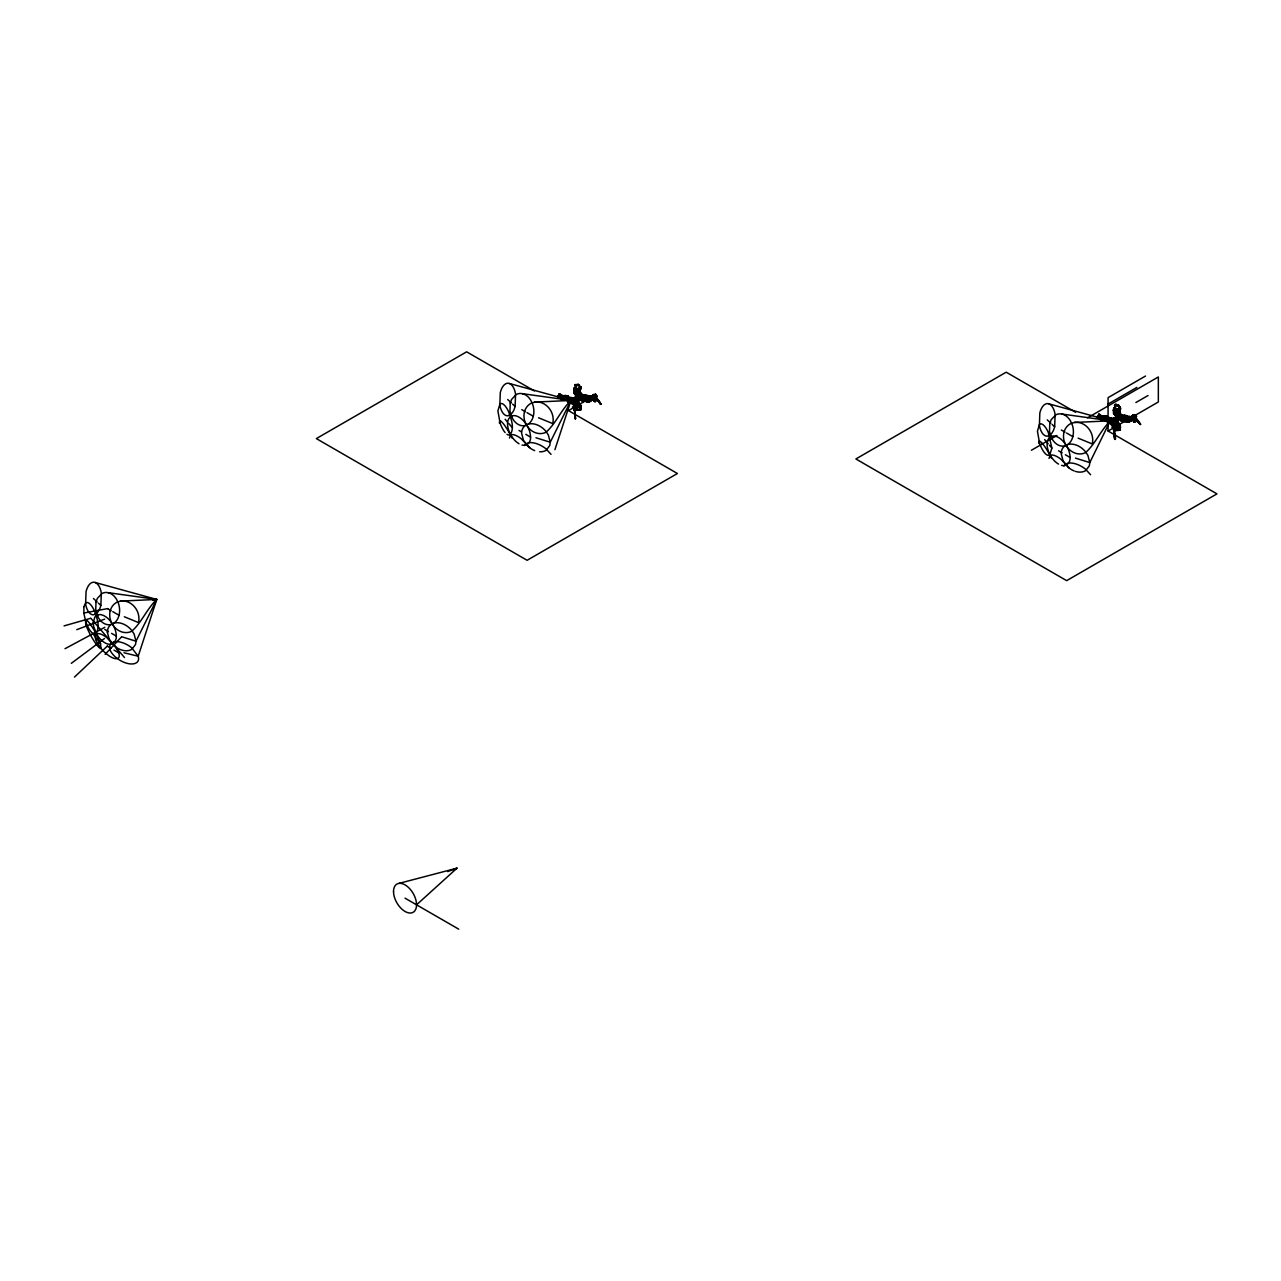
<?xml version="1.0" encoding="UTF-8"?>
<svg xmlns="http://www.w3.org/2000/svg" width="1281" height="1281" viewBox="0 0 1281 1281"><rect width="100%" height="100%" fill="white"/><g stroke="black" fill="none" stroke-linecap="round" stroke-linejoin="round"><path stroke-width="1.5" d="M562.615 395.717L561.767 396.518L562.359 395.493M564.809 398.647L565.049 396.806L566.17 397.158M564.985 399.544L565.113 395.525L567.835 395.813L567.707 399.816L567.835 395.813M565.369 399.256L565.369 396.309L567.339 396.486M565.481 398.967L565.465 396.021M565.706 399.16L566.778 400.393L566.971 396.998L565.914 396.886M564.809 397.991L567.803 399.208L566.907 397.03M567.339 399.464L567.419 396.197L566.65 396.453M572.943 400.329L572.271 399.544C576.658 397.558 566.618 397.302 570.958 398.823M571.39 399.064C563.752 394.468 573.103 401.802 570.685 397.494M571.63 398.327C576.738 403.963 566.218 392.819 567.499 398.935L566.971 400.585L566.971 397.062M570.317 397.478L567.947 397.654L570.125 397.686M571.934 400.248L572.703 401.273L571.022 400.713L569.789 403.323L571.262 403.003M571.31 400.12L573.408 402.09L572.879 403.419C576.29 407.07 575.073 400.248 575.601 400.617C572.479 400.905 577.171 403.243 577.779 400.505L576.674 398.951M573.039 399.112L573.167 400.873M576.322 401.626C572.319 403.979 576.77 396.662 576.53 402.554M580.95 387.07C576.21 394.852 585.913 391.426 574.625 398.023L574.625 399.031L574.272 397.815L578.692 395.269L579.044 396.486M575.345 401.033C576.098 400.409 570.189 400.537 573.424 402.106L576.562 400.296L578.484 401.321L578.548 406.061L579.925 407.55L579.044 405.693M574.529 405.581C574.705 409.808 574.929 403.131 575.858 405.533M579.252 402.714L579.733 404.284L578.548 402.458C576.114 398.423 573.472 403.275 575.153 400.345M574.961 387.983C575.457 388.399 573.952 388.495 574.032 388.719M579.108 402.955L579.444 403.707L575.617 403.339L575.954 404.444C578.884 402.923 573.264 401.529 576.242 403.099M575.249 397.863L574.272 397.815M576.818 407.326L577.603 407.87L577.171 405.805L577.01 407.934L575.617 408.015L575.153 402.298M575.457 402.01L574.913 400.457M579.14 405.324L581.03 406.83L575.954 407.39C575.025 400.681 576.61 403.931 579.316 403.963M575.97 402.442L575.842 400.441L574.881 401.674M575.185 401.834L575.922 400.521L575.617 401.834M577.859 394.66L578.019 395.589C583.015 398.983 575.329 392.723 576.21 396.469L577.587 397.254M577.939 403.995L578.484 401.658L576.53 400.521L576.306 401.61L574.448 401.337M576.674 402.602L577.01 404.332M576.098 406.125C580.005 408.735 573.84 406.029 575.761 407.646L575.569 400.505M577.603 404.924L578.612 405.148L576.978 403.323L576.114 404.652M578.019 405.613L579.028 405.164M577.875 390.113C583.127 396.469 575.313 391.954 578.756 390.032L579.092 391.137L578.724 388.447L575.425 388.623L576.002 387.919M578.468 406.99L579.22 405.372L576.674 406.173L576.61 407.966L576.418 407.006M578.692 396.277L578.692 395.269M576.562 400.296L576.594 401.946L578.484 402.442L578.948 407.102L578.612 405.965M579.028 407.646L579.252 402.394M579.524 407.278L579.46 404.091M584.232 398.343L585.641 399.144L583.079 400.633L580.037 398.631L579.38 395.397L580.069 395.877L571.999 400.152M576.882 399.144L580.966 396.469M580.565 398.983L581.862 397.462L581.238 396.55L574.625 400.361M581.238 396.55L583.047 394.836L576.85 398.279L575.073 397.254L580.693 393.811C575.569 386.27 581.734 397.222 580.357 393.075M585.561 396.518C585.673 396.341 577.187 395.172 580.357 392.258M581.814 395.749L581.894 394.164L576.178 397.558M581.574 395.685L581.894 394.164M582.182 395.317L582.182 394.324M582.759 395.669L582.759 394.66M585.561 396.854L584.248 396.742C581.526 393.972 587.643 398.631 583.319 396.822C583.239 393.091 594.96 397.558 583.287 395.445C586.17 396.886 587.403 395.333 589.836 395.861L589.804 398.791L588.62 399.224M584.921 399.048L583.576 401.049L584.632 401.193L584.072 399.224L585.209 399.72M578.307 399.272L584.648 395.028M584.648 401.193L587.082 401.802L591.085 398.327C592.11 402.842 586.89 402.122 584.777 399.976M583.351 397.27L583.255 396.277L585.001 396.037M584.056 395.381L586.522 395.957L584.36 395.205M587.915 395.669L587.723 396.678L584.344 396.486L587.05 395.589M587.627 401.866L587.371 395.621L587.178 396.63M587.723 399.8L589.644 399.992L589.548 400.969L588.668 399.896M1101.884 416.501L1101.308 415.685L1102.076 416.181M1104.366 419.015L1104.542 417.43C1114.566 416.133 1109.618 422.554 1106.512 417.35L1105.647 417.27M1104.542 419.896L1104.654 415.893L1107.376 416.165L1107.264 420.184L1106.031 417.318M1104.862 420.072L1106.32 420.857L1106.336 418.503L1106.88 419.816L1106.224 416.693M1104.911 417.478L1105.007 419.335M1105.823 420.008L1105.487 420.985L1104.927 419.992M1106.015 416.341L1104.59 417.782M1112.613 419.944L1107.825 417.91L1110.355 418.247L1107.665 418.15L1109.842 420.28L1109.058 419.143M1112.789 420.456C1112.068 423.21 1111.091 415.893 1108.609 419.287L1108.593 420.969L1113.557 422.138L1113.541 425.372C1116.568 426.205 1113.285 429.023 1113.846 425.612C1117.048 425.052 1114.438 428.783 1115.239 425.436M1106.256 417.75L1110.963 418.791L1109.234 418.198M1106.944 419.528L1106.512 420.937C1103.149 414.371 1113.429 419.223 1110.099 418.006M1113.813 424.732L1112.42 423.002L1114.934 423.803L1114.23 425.132L1112.997 423.002L1114.934 423.483M1112.324 420.184L1111.54 421.001L1112.677 420.248M1114.246 422.538C1117.528 419.656 1112.693 424.219 1115.591 421.481C1116.135 419.56 1112.789 423.883 1116.071 420.889L1118.025 422.025L1118.089 425.292M1114.182 418.391L1114.182 419.383L1113.813 418.182L1118.233 415.636L1118.585 416.837M1114.134 421.225L1114.582 421.929L1114.166 420.392L1111.86 421.145M1115.159 425.949C1114.502 429.856 1114.358 423.515 1114.102 427.486C1112.468 426.669 1115.943 427.95 1114.566 425.26M1114.118 425.772L1114.566 425.292M1115.415 422.041L1114.374 421.145L1115.495 427.758L1120.571 427.197L1118.793 426.765C1118.633 423.419 1112.1 426.989 1113.781 427.886M1114.902 417.974L1114.534 418.759L1116.424 419.175L1121.403 417.27L1120.106 418.567C1120.267 421.769 1119.21 414.468 1116.424 419.511M1113.974 421.113L1115.895 420.937L1115.159 423.531M1116.808 424.347L1117.496 423.947L1114.342 420.985M1112.548 419.479C1113.333 418.311 1109.794 418.086 1113.013 420.056L1114.646 418.15M1114.95 422.73C1111.62 410.24 1120.138 437.654 1110.579 423.851L1110.579 421.097L1112.26 421.481M1113.813 418.182L1114.902 418.967L1113.99 418.102L1117.865 416.597L1116.263 416.533M1115.991 427.422L1116.151 428.334C1114.662 423.851 1116.343 428.703 1115.511 427.101M1119.034 423.851L1115.159 423.691L1115.495 424.796L1114.838 420.825M1115.623 422.634C1114.534 420.008 1114.95 422.714 1115.511 420.969M1119.034 416.933L1119.578 418.999L1116.68 420.664L1118.025 422.025L1116.135 422.298C1118.857 422.073 1121.099 425.676 1116.552 424.7C1115.287 421.449 1117.272 425.612 1114.71 422.666M1115.655 425.02L1116.071 422.522M1116.552 424.7L1116.408 423.563M1114.646 426.461L1114.758 428.062L1117.144 428.222L1115.062 427.726M1117.464 417.078L1121.435 414.532C1120.138 418.471 1123.949 412.53 1125.727 417.238L1124.91 418.967M1118.025 427.101C1120.058 425.5 1119.786 433.57 1119.386 426.221M1115.495 424.796C1114.422 423.274 1116.808 423.098 1117.08 424.507L1118.153 423.354L1118.505 424.491M1118.233 416.629L1118.233 415.636M1111.876 427.39L1120.491 427.197C1119.322 422.25 1120.763 428.398 1118.569 427.998L1118.089 422.826L1116.103 421.545M1119.466 427.598L1119.002 424.443M1115.415 418.615L1119.626 415.572M1120.779 416.901L1119.754 416.517L1119.354 418.166L1116.295 415.733L1115.751 416.821M1119.706 414.452C1119.274 408.607 1117.753 412.978 1120.811 414.5L1120.811 415.38M1121.115 416.053L1121.724 414.692L1121.724 415.668L1118.393 413.811L1118.377 411.601L1119.946 413.875L1118.249 412.77L1118.297 413.987L1119.914 413.331L1118.825 405.324L1115.207 406.061M1120.106 418.567C1123.389 422.858 1122.7 414.596 1115.207 422.426M1122.3 416.037L1122.3 415.028M1123.693 417.094C1127.728 419.495 1119.354 413.747 1126.255 416.373C1126.639 415.781 1126.127 417.11 1123.789 416.661C1133.365 415.38 1114.47 417.942 1129.185 417.398L1128.737 418.919M1129.185 417.398C1122.877 411.825 1122.588 418.935 1124.029 415.588M1124.19 415.38L1123.517 416.597L1129.266 416.533M1131.892 418.535C1137.368 428.03 1132.692 414.051 1131.315 420.744C1129.234 422.89 1125.711 421.417 1124.19 420.2M1124.718 418.15L1124.222 416.485L1125.182 420.264L1124.094 420.792M1124.862 418.07L1124.974 416.805M1125.967 416.277C1126.656 417.366 1125.919 414.612 1122.732 416.949M1124.19 421.545L1126.623 422.17L1126.623 420.44M1129.089 420.696L1127.152 420.921M588.844 396.085L583.848 396.053L586.522 395.573M1106.16 417.59C1107.489 419.8 1101.404 416.901 1106.448 417.59M1117.416 417.014L1115.751 415.717L1119.21 416.597M1128.385 416.933L1129.185 416.773L1126.591 416.341M575.521 407.358L577.171 407.198M575.297 400.329L576.61 404.38L576.274 402.634M1116.151 424.732L1117.512 424.523L1117.512 422.314M573.472 399.368L571.038 400.889C568.027 401.081 571.566 396.518 573.552 398.471M570.669 399.624L571.438 397.783M572.831 400.024L570.669 398.871M572.719 401.113L572.431 399.96M1110.339 418.823L1109.89 420.104M1109.987 419.848L1111.059 419.031M1110.291 419.56C1111.3 417.83 1105.807 417.43 1106.224 418.951M578.243 389.968L578.019 391.233M579.989 405.388L580.629 409.648L580.309 404.764L580.405 406.621M1117.785 410.32L1117.753 416.597M1119.306 427.278L1119.354 425.18L1120.395 430.192L1113.653 430.88L1113.189 426.989M573.632 406.189L574.512 407.742L574.977 406.189L575.473 418.983L574.625 410.256L580.853 409.84L574.096 410.512L573.632 406.397L575.553 406.077M575.361 407.054L573.984 407.342L573.824 406.189M578.9 405.356L579.124 407.342L574 407.694L573.968 406.333M574.336 405.677L574.384 407.294L574.336 405.212M574.448 407.022L574.529 409.92L580.661 409.312M573.616 404.748C567.995 401.642 578.484 407.198 574.352 406.381M575.617 405.485L574.384 405.244L575.569 405.709L574.577 405.581L575.617 408.015M574.288 407.374C574.304 406.397 579.204 404.412 568.524 410.641L677.409 473.506L527.115 560.293L316.343 438.598L466.636 351.827L534.401 390.945M576.21 406.589C575.938 408.335 576.146 404.123 575.954 407.39M580.661 405.597C580.213 404.54 579.701 407.758 579.813 404.812M580.597 409.648L579.508 405.885M1113.253 427.085L1113.429 427.069M1114.038 429.952L1113.461 427.374M1120.411 425.516C1113.878 422.666 1110.819 430.592 1118.665 427.71L1118.473 425.772M1114.31 425.868L1114.214 427.133L1114.726 426.189M1114.47 426.221L1114.438 427.678L1114.358 426.733M1114.582 439.351L1113.621 427.358M1114.822 426.765L1114.47 427.47M1115.127 426.925L1113.429 426.701M1116.167 427.037L1116.808 428.206L1114.374 427.326M1119.402 426.413L1117.961 425.788L1118.665 427.71M1119.45 427.214L1119.242 425.82L1119.402 426.973M575.265 406.349L574.272 405.485M579.941 405.212L579.813 406.669L580.277 405.212M577.635 406.766C580.517 406.381 579.412 405.116 580.453 406.878L580.837 409.632M580.021 406.269C580.245 416.261 579.348 401.577 580.309 406.429M1120.154 430.016L1119.85 426.605M574.32 392.578L574.4 394.02L573.84 389.696L580.677 388.96M575.569 385.997L579.268 384.973L580.325 392.034L579.877 389.6L573.904 390.209L574.352 392.995M574.657 392.947L574.737 392.691M574.4 406.429L575.505 407.678L578.948 406.285M574.721 393.555L576.162 394.948L576.162 391.346M575.057 388.912L574.352 387.486L574.945 388.976M575.249 395.028L575.377 392.835M575.505 388.495L576.29 389.808L580.597 389.264L580.357 387.583M578.371 393.091L578.964 394.372L580.421 393.843L579.572 393.747L579.765 390.289L580.149 393.219M578.692 392.402C579.172 396.726 580.837 390.401 580.005 393.619M579.092 393.027C580.149 392.771 580.405 393.267 579.909 390.625M580.645 405.388L580.95 406.83L580.453 405.164M1118.825 405.324L1117.961 406.061C1112.981 399.208 1117.336 411.473 1113.717 410.577L1114.79 415.396L1115.703 415.3L1115.223 413.731C1111.508 413.267 1116.456 415.46 1113.958 410.528M1116.984 414.644L1114.726 414.868L1113.797 412.77M1114.038 408.815C1113.894 406.653 1114.07 412.082 1113.894 407.838M1113.493 413.443L1113.381 410.064L1113.797 411.089M1114.534 413.763L1114.374 413.187M1118.986 410.625L1119.21 413.379L1119.226 409.824L1113.397 409.808L1114.582 409.36L1114.438 407.87L1114.614 408.943M1114.07 426.381L1114.342 427.037M1113.99 408.031L1114.214 410.048M1115.094 425.58L1114.71 426.413M1114.998 413.667L1115.127 414.82M1114.966 408.815L1114.598 405.02M1117.961 411.553L1118.265 408.815L1115.639 409.728M1118.633 413.843C1118.521 413.651 1122.636 405.469 1118.665 408.783L1118.185 410.224L1118.665 408.783C1121.147 410.112 1120.379 405.02 1120.074 408.319M1120.619 408.623L1119.29 413.939L1118.009 410.993L1119.978 413.571M1118.745 426.285L1118.889 427.262L1118.809 426.429M1121.451 416.117L1121.371 415.06C1119.85 414.852 1117.913 412.258 1119.866 412.386L1119.482 410.144L1114.982 410.769L1115.014 409.888M1118.937 407.966L1119.722 413.475L1119.322 410.705L1119.706 413.507L1117.721 411.553L1117.897 413.139L1119.818 413.106M1119.85 425.548L1119.562 426.685M570.445 398.903L564.857 397.478L567.339 397.895M586.762 395.685L583.72 395.397M1107.569 418.503L1107.376 417.51L1106.704 418.583M574.993 388.175L574.977 387.775M575.409 391.249L575.041 390.369C584.793 386.67 576.322 393.699 581.814 394.692M580.357 392.963L580.389 392.498M1113.926 408.447L1114.406 407.806L1113.733 410.096M1114.006 409.392L1114.006 408.463L1114.614 409.119M1119.466 414.035C1116.904 414.323 1121.355 413.187 1119.274 410.993C1121.435 412.498 1117.849 414.804 1120.026 414.291M589.596 397.702C587.947 398.055 590.333 397.302 588.828 398.759C594.448 394.884 587.595 398.631 588.716 398.135M588.571 396.998L589.292 398.247L588.636 397.446M591.198 397.014L592.318 396.037M592.078 398.919L593.055 398.263L595.249 400.649C594.144 403.355 593.503 395.525 593.119 399.496L595.089 401.61L596.418 397.718L600.933 404.107L594.256 394.804M593.727 396.341L593.071 394.964M593.583 394.852L593.744 395.861M593.76 398.855C592.943 397.078 599.604 394.692 595.361 397.062L595.777 395.653M1128.785 421.769L1128.865 418.519L1126.912 418.311C1128.017 425.052 1126.383 420.953 1130.627 418.695L1134.806 416.693L1135.43 417.494M1129.218 417.958L1134.902 414.612L1136.439 416.341L1134.902 417.43M1132.404 419.96L1131.715 418.823M1132.484 419.672L1132.388 418.407L1133.221 419.495M1132.772 415.941L1133.509 415.092M1132.916 417.03L1132.948 415.524M1132.996 415.428C1135.783 416.437 1132.212 412.994 1132.532 416.725M1133.301 419.223L1132.484 418.759L1135.671 417.318L1140.586 424.347M1134.646 415.685L1133.365 415.14L1133.061 416.325L1133.189 415.236M1134.998 417.67L1133.845 421.705M1140.474 424.459L1135.607 418.263L1140.538 424.187M574.577 388.96L574.4 388.335M579.749 387.502C580.485 389.824 580.773 388.8 580.133 386.558C579.877 388.575 579.492 388.239 580.917 386.894M580.053 386.398C579.316 390.465 582.519 383.676 579.669 391.81M579.925 388.191L579.268 384.973M580.181 393.091L579.989 392.162M580.421 387.999L580.085 387.07M580.341 388.255L579.428 386.542M1118.809 412.386L1119.626 406.734L1119.658 408.143M1119.562 412.738L1119.002 410.192M1120.074 409.007L1118.937 406.798M1119.818 407.246L1119.786 408.063M1119.946 408.847L1119.898 407.806M1120.283 408.527L1120.186 407.422M596.402 395.349L595.793 394.564L595.889 397.126L592.671 399.112L595.841 397.686L595.873 394.34L596.898 395.989L596.081 395.557M592.735 399.128L593.279 398.471L592.142 398.583M593.183 399.015L592.703 398.151L593.615 398.343M1132.996 418.759L1131.683 418.935M1132.164 418.807L1133.925 421.433L1135.767 417.83M589.981 398.023C588.011 400.569 589.997 396.582 588.876 397.59M1130.563 417.686L1128.529 417.59M583.431 400.377L584.312 400.809M584.584 400.809L589.324 401.113M1110.803 423.37L1109.33 423.242M1124.126 421.177L1122.973 421.177L1128.081 420.905L1127.824 421.769L1128.001 420.6M568.124 397.558L571.054 398.311L569.469 398.343M569.885 398.215L571.006 398.007M566.971 396.998L566.891 398.023L570.445 398.567M567.931 397.911L570.205 398.375M571.134 399.32L570.621 398.487M584.616 399.992L585.641 399.896L585.625 396.646L583.688 396.437M585.193 395.925L583.768 395.733L584.825 396.389M1107.825 417.926L1109.938 417.99M1110.499 418.455L1109.538 418.727L1110.243 418.166M1124.045 416.469L1123.341 415.685M1123.725 415.572L1123.389 416.949L1124.734 416.581L1123.565 415.861L1126.447 416.389M1126.447 416.773L1123.325 416.213M1123.405 416.501C1126.031 415.957 1124.286 418.775 1122.845 416.869M505.114 432.562A16.301 5.893 74.1 0 1 500.006 422.698L497.893 410.817L500.006 403.883A16.301 5.893 74.1 0 1 508.717 411.938C511.151 418.855 514.77 427.934 510.222 434.627A16.301 5.893 74.1 0 1 506.972 434.291M1051.877 448.046L1049.763 454.995A16.301 5.893 74.1 0 1 1039.548 443.066L1037.434 431.185L1039.548 424.235A16.301 5.893 74.1 0 1 1048.258 432.305L1051.877 448.046L1049.427 445.18M574.625 406.525L574.304 406.814M576.226 402.586L576.05 400.553M1120.202 429.663L1114.07 430.272L1113.958 426.013M1115.767 422.954L1115.895 421.081L1116.071 422.922M1118.009 411.521C1115.399 416.869 1123.565 413.155 1117 415.765M1119.242 426.269L1119.258 426.157M93.257 622.79L94.81 617.026L99.021 614.592A16.301 9.415 60 0 1 110.55 621.253L112.936 624.744A16.301 9.415 60 0 1 116.315 636.097C116.811 640.836 112.648 645.656 107.764 644.023A16.301 9.415 60 0 1 96.635 634.143L93.657 626.457L93.257 622.79L94.41 622.374L90.871 618.243M519.029 443.77A16.301 9.415 60 0 1 510.879 435.156C507.452 429.551 504.602 417.766 513.265 415.604A16.301 9.415 60 0 1 524.794 422.266L527.18 425.756A16.301 9.415 60 0 1 530.558 437.109C531.055 441.849 526.891 446.653 522.008 445.035M580.085 392.306L579.556 392.995M579.861 407.006L579.797 405.693M579.797 406.109L578.676 406.974M1058.57 464.122A16.301 9.415 60 0 1 1050.42 455.524C1046.993 449.919 1044.143 438.118 1052.806 435.972A16.301 9.415 60 0 1 1064.335 442.618L1066.721 446.108A16.301 9.415 60 0 1 1070.099 457.477C1070.612 462.201 1066.433 467.021 1061.565 465.387M1113.589 413.859L1114.982 413.203M1121.323 418.759L1120.683 419.672M575.073 393.507L575.185 394.5L577.443 394.276M96.011 601.958L95.707 610.22L98.573 618.05A16.301 11.929 79.4 0 0 110.086 624.712L113.064 623.751A16.301 11.929 79.4 0 0 118.284 602.903L116.491 599.188A16.301 11.929 79.4 0 0 102 593.487L97.356 598.371L96.011 601.958L97.1 601.926L93.465 598.515M1049.796 423.338L1049.491 431.601L1052.358 439.431A16.301 11.929 79.4 0 0 1063.887 446.076L1066.849 445.115A16.301 11.929 79.4 0 0 1072.085 424.283L1070.275 420.552A16.301 11.929 79.4 0 0 1055.784 414.868L1051.141 419.752L1049.796 423.338L1050.884 423.29L1047.25 419.88M561.526 396.662C561.638 395.012 562.471 396.55 561.078 395.413M1101.052 415.588L1101.372 417.174M567.451 396.085L567.387 397.943M589.644 400.633L588.668 401.209L588.587 400.345M1127.744 421.865L1128.241 421.193M1132.708 419.447L1132.596 418.631M509.438 438.006L510.847 434.948A16.301 6.117 46.7 0 1 521.079 438.614L529.71 447.629M561.831 396.806L561.606 395.189M562.039 396.277L563 397.19L564.393 395.701L563.352 399.144L559.333 396.469L559.445 393.683L563.608 396.534M587.371 397.943L587.29 401.209C590.157 400.953 585.129 402.154 590.381 399.384L591.342 396.229L595.361 394.26L596.338 396.053L595.361 394.26M587.627 401.321L588.251 400.168L589.228 401.401L589.308 398.103L591.069 397.174L589.276 398.263M589.324 400.296L589.884 399.416L588.187 401.561L588.283 400.473M589.532 398.791L589.468 397.847M1048.979 458.374L1050.404 455.315A16.301 6.117 46.7 0 1 1060.62 458.982L1069.251 467.997M1105.343 417.83L1104.59 417.158M1127.28 421.721L1131.315 420.744M100.879 605.465L101.327 593.007A16.301 8.278 -89.2 0 0 94.041 582.231A16.301 8.278 -89.2 0 0 86.051 591.566L85.603 604.008A16.301 8.278 -89.2 0 0 93.977 614.752L98.045 611.902L99.678 609.051L100.879 605.465L98.365 603.095M515.122 406.477L515.57 394.02A16.301 8.278 -89.2 0 0 508.285 383.243A16.301 8.278 -89.2 0 0 500.295 392.562L499.846 405.02A16.301 8.278 -89.2 0 0 508.221 415.765L512.288 412.914L513.921 410.048L515.122 406.477L512.608 404.107M579.829 387.39C579.829 386.542 582.263 388.351 579.124 388.415L578.756 389.488M1054.663 426.845L1055.112 414.387A16.301 8.278 -89.2 0 0 1047.826 403.611A16.301 8.278 -89.2 0 0 1039.836 412.93L1039.403 425.388A16.301 8.278 -89.2 0 0 1047.762 436.132L1051.829 433.282L1053.462 430.416L1054.663 426.845L1052.149 424.475M1119.354 408.431L1119.306 407.582L1119.002 408.463M1120.17 407.918L1119.034 407.182M1120.283 407.198L1118.921 407.406M579.46 388.111L580.805 387.214M1119.722 408.527L1119.722 407.902M565.193 398.023L565.369 397.11M1126.704 419.511L1126.912 420.456M1126.399 418.679L1129.426 419.111L1128.865 420.664M579.829 388.735L579.989 388.239M575.489 397.446L575.345 398.599M574.625 400.024L575.489 401.417M575.761 400.857L576.034 402.41L575.986 400.841M576.498 400.873L575.906 402.474M576.818 397.67L576.21 395.685L578.195 396.261M578.323 393.427L577.875 394.34M578.371 393.651L578.964 394.372L578.179 391.185M579.701 393.235C578.516 393.891 580.021 390.833 580.005 394.196M580.645 396.838C581.67 394.884 579.364 397.334 581.318 397.19M583.864 395.749L584.937 397.046M583.88 396.662L583.944 396.277M1110.931 419.431L1110.979 418.134M1115.094 417.846L1116.44 418.198M1115.127 421.753L1114.39 421.161L1115.431 421.753M1117.785 416.629L1115.751 415.717M1117.865 414.74L1119.562 412.418M1119.114 414.099L1117.881 412.994M1118.505 414.74L1118.009 413.891M1119.674 413.539C1118.121 412.29 1119.306 414.051 1119.77 413.299M1120.106 417.718L1120.042 416.485L1122.588 415.524M1126.303 416.213L1123.405 416.053L1124.286 415.957M1114.342 426.573L1116.119 427.181M1119.194 425.933L1120.331 425.516M574.384 405.244L575.089 406.109L575.089 404.972M569.709 399.592L573.856 401.529L575.345 400.889M570.333 399.688L569.517 398.775L571.342 398.039M1119.594 409.007L1119.178 412.786M1108.609 420.168L1110.003 422.986L1112.388 421.737L1112.388 419.704M1115.094 425.244L1114.934 422.922L1111.139 420.712M573.856 389.28L574.496 388.495L574.096 389.44M595.889 398.535C600.084 399.528 604.552 411.874 596.418 397.718M1113.413 409.904L1113.813 408.799M1140.17 424.427L1134.918 417.686M559.461 396.101L558.228 397.67L557.731 396.87L559.957 394.452L557.795 396.63L558.788 396.181M562.071 399.031C563.048 397.638 561.895 398.055 563.816 398.871M1098.169 416.949L1097.273 417.222L1099.002 416.453L1097.897 417.654M1101.74 419.415L1102.621 418.647C1103.149 410.48 1106.544 424.86 1098.874 416.837M1104.943 420.841L1105.695 420.776M1104.414 418.407L1104.526 417.462L1106.976 418.134M578.099 384.348L578.099 385.437M1117.64 404.716L1117.64 405.805M571.742 400.969L571.454 401.962L570.445 401.385M1124.462 419.415L1123.325 420.584L1124.19 419.255L1124.75 420.088L1124.19 419.255M579.076 385.629L578.5 384.316L575.057 384.668L575.665 385.693M573.664 390.273L575.793 389.488M576.29 389.808L575.665 384.604M578.724 388.447L579.092 391.121M579.236 389.152L579.685 389.456M580.005 391.666L579.204 390.032M1115.207 404.972L1115.831 410.16L1114.966 408.991M1118.041 404.684L1115.319 405.677M1119.146 409.376L1118.473 409.44M575.361 389.904L574.176 390.225M1119.45 410.256L1117.56 411.601L1119.082 411.793L1119.45 413.235M1103.357 419.223L1101.916 418.455C1100.779 421.561 1104.238 414.548 1101.308 418.006L1100.891 419.415M564.985 397.654C569.469 397.398 563.88 398.887 564.985 397.094M1106.095 417.862L1106.256 418.727L1106.688 418.054L1104.414 417.846M1126.399 416.565L1127.344 416.949M557.731 396.87L559.445 393.683M558.708 394.708L558.66 396.357M559.957 394.452L557.795 396.63M562.279 398.407L564.393 395.717M562.839 399.48L563.96 395.397M566.282 400.312L565.946 399.176M567.323 398.119L567.835 397.142L571.006 398.743M586.858 396.582L589.724 396.806M586.986 397.59L586.826 401.722L589.708 401.465L589.708 397.863L586.986 397.59L589.884 398.759M586.89 398.199L589.612 398.471L587.242 398.343L587.803 396.053M586.826 401.722L587.178 399.736M589.116 396.966L588.924 398.183L591.117 397.094M587.643 400.809L588.395 400.569M587.931 401.545L588.491 400.649M589.004 398.887L589.836 399.384L589.164 401.642L588.331 400.777M589.452 397.366L589.372 398.039M587.723 396.838L589.708 396.181M589.244 398.727L589.836 395.861M589.452 398.455L589.836 396.421L587.915 396.229L589.644 396.405M589.644 399.992L589.548 401.674L586.826 401.401L589.708 401.465M592.318 397.783L591.342 396.229M593.631 398.791L591.198 397.975L591.79 396.021M593.151 395.333L594.112 394.74L593.519 395.973L593.055 395.172M593.503 396.261L593.615 395.525M593.167 399.08L594.272 394.356M594.208 395.317L595.537 396.726M594.912 395.028L596.225 397.462L595.249 400.649M594.736 396.277L595.169 394.868L595.841 397.686M594.496 401.594L596.53 397.863M594.848 401.433C589.02 393.171 597.426 408.271 596.065 397.895M595.745 398.007L601.029 404.027M1098.057 417.126L1098.986 414.051L1103.149 416.885L1102.445 417.894L1101.244 417.078M1098.249 415.06L1099.498 414.82L1099.066 416.229L1098.986 414.051M1099.066 416.229L1099.498 414.82L1097.273 417.222M1101.276 416.453L1100.987 416.789M1101.82 418.775L1102.124 419.191M1102.381 419.848L1102.989 417.094L1105.423 418.118M1107.2 418.118L1106.464 418.15M1126.591 415.941L1126.399 418.359L1129.153 418.839L1129.378 416.229M1126.784 418.711L1126.736 416.597M1126.367 421.769L1129.25 421.833L1126.527 421.561M1126.752 421.801L1127.232 420.632M1127.472 421.897L1128.081 420.664L1126.816 421.561L1126.816 418.599L1127.6 419.015M1128.785 418.791L1127.792 418.695M1127.36 421.849L1127.456 420.664L1129.922 419.736L1130.883 416.597M1129.185 420.36L1128.705 421.993L1128.033 420.776M1130.434 417.222L1128.993 418.663M1132.82 418.903L1130.739 418.343L1131.331 416.373M1131.796 416.629C1132.26 422.314 1128.737 419.495 1130.883 420.969M1131.972 416.069L1130.434 416.789L1131.107 417.67M1132.9 415.236L1134.229 415.572M1133.813 414.724L1132.708 418.743M1135.382 418.054L1134.293 416.645L1135.414 414.708L1136.503 416.117L1135.382 418.054L1132.132 419.159M1134.293 416.645L1134.71 415.236L1135.334 416.021M1135.414 414.708L1134.902 416.341L1130.739 418.343M1134.037 421.961L1136.087 418.23M1132.692 419.8L1134.39 421.785L1135.687 418.519M1134.55 421.721C1128.385 413.907 1136.952 428.911 1135.959 418.086M558.42 397.046L558.852 395.653M559.877 397.702L561.702 399.064L560.71 398.391M562.439 397.863L562.871 396.453L561.767 397.638M565.113 395.525L567.835 396.117M565.049 397.43L565.497 395.877L566.282 396.293L565.465 396.005M1097.945 416.805L1098.441 415.797M1097.961 417.414L1098.393 416.005M1100.603 415.636L1101.596 416.197M1101.98 418.214L1102.413 416.805M1104.654 415.893L1107.376 416.485M1105.071 420.873L1105.743 420.568M1106.944 416.581L1106.095 418.711L1107.425 419.335M1107.008 416.453L1104.911 416.645M591.854 397.334L590.957 396.149L588.684 397.014L590.877 396.421M1106.304 417.606L1106.528 418.535M95.114 582.471L156.762 599.444L138.188 656.224A16.301 8.551 31.5 0 1 119.95 660.307L116.475 657.906A16.301 8.551 31.5 0 1 109.846 649.355L110.006 644.471L113.913 641.829A16.301 8.551 31.5 0 1 131.575 647.674L138.188 656.224L124.017 652.782M554.913 449.663L571.006 400.441L509.358 383.483M1118.297 413.987L1119.162 412.402M561.094 396.357L558.82 394.356M1113.573 409.087L1113.974 408.207M578.724 392.755L578.083 389.472M574.817 401.497L575.617 403.163M575.938 402.074L574.993 401.513L575.729 401.081M575.745 401.61L580.309 398.791M579.829 392.931C577.411 388.623 580.469 395.957 579.236 391.329M1119.85 419.159L1115.319 422.025L1115.367 420.953M1118.954 413.811L1117.416 410.48M587.274 400.953L588.059 400.2M595.073 395.413L593.471 394.5L592.991 396.357M1135.703 415.893L1136.439 416.341M574.785 401.161L575.777 401.193M1114.854 420.953L1114.582 422.09M1118.169 412.146L1117.913 413.443M581.542 394.692L582.327 394.916M1120.987 415.188L1121.868 415.284M1119.818 409.103L1119.802 407.598M108.116 592.655L156.762 599.444L136.01 641.221L135.53 644.519L131.815 649.323A16.301 11.689 43.2 0 1 114.521 646.008L109.285 639.491L107.364 632.238A16.301 11.689 43.2 0 1 111.559 624.151L114.521 622.966A16.301 11.689 43.2 0 1 131.815 630.492L134.089 633.967L136.01 641.221L121.695 636.737M522.36 393.667L571.006 400.441L550.254 442.233L549.773 445.532L546.058 450.336A16.301 11.689 43.2 0 1 539.637 451.761M1110.419 420.44L1089.795 462.601L1089.314 465.884L1085.599 470.687A16.301 11.689 43.2 0 1 1075.48 471.408M559.349 395.108L557.892 396.341M1109.762 418.615L1107.489 417.894L1109.378 418.999M1123.197 416.389L1124.302 416.405M1119.21 409.103L1120.251 408.751M583.688 395.637L586.666 395.605M583.688 396.357L577.139 399.64L576.514 398.599L571.166 401.802M567.947 398.023L570.942 398.135M568.972 403.787L571.006 400.441L565.113 399.784M561.302 395.012L560.966 395.925L561.831 395.349M561.462 397.927C562.375 399.832 562.599 397.094 561.174 399.592M567.211 398.375L567.707 397.35L567.355 398.071M1099.274 418.198L1101.548 419.287M577.747 396.101L578.131 395.285M584.584 396.197L586.186 396.886L584.728 398.327M1120.09 416.405L1115.351 419.063L1119.754 416.517M1120.619 416.581L1121.98 418.15M152.903 599.86L156.762 599.444C146.835 608.859 141.695 622.47 131.719 631.293A16.301 14.107 61.9 0 1 114.041 626.633L111.703 623.078A16.301 14.107 61.9 0 1 116.923 602.246L120.446 601.093L156.762 599.444L152.967 600.373M571.006 400.441C561.078 409.872 555.938 423.483 545.962 432.289A16.301 14.107 61.9 0 1 528.284 427.63L525.947 424.091A16.301 14.107 61.9 0 1 531.167 403.259L534.689 402.106L571.006 400.441L567.595 402.266M1048.899 403.851L1110.547 420.809C1100.619 430.224 1095.479 443.834 1085.503 452.657A16.301 14.107 61.9 0 1 1067.842 447.998L1065.488 444.459A16.301 14.107 61.9 0 1 1070.724 423.611L1074.231 422.474L1110.547 420.809L1107.136 422.634M1114.918 430.752L1114.422 431.313C1118.937 452.962 1107.056 423.787 1120.379 430L1119.754 426.301L1113.269 427.39M1108.065 425.244L1108.065 431.008L1114.95 427.165L1114.662 425.804M1118.313 413.731L1119.818 413.507M1114.934 421.561L1114.47 421.705M524.249 445.484L528.172 442.842A16.301 8.551 31.5 0 1 545.818 448.686L551.054 454.355M1063.806 465.852L1067.714 463.21A16.301 8.551 31.5 0 1 1085.359 469.038L1090.595 474.723M562.007 397.718L561.414 398.663M1100.715 419.96L1101.916 418.455M1101.1 419.415L1101.644 419.159M563.064 396.998L563.672 396.341M1103.213 416.709L1103.037 417.67L1103.934 416.069M105.106 654.383L121.407 637.025M579.877 393.347L579.717 392.29M1120.571 412.882L1117.945 413.395L1117.721 411.938M566.842 398.135L570.926 397.606M1128.449 416.805L1127.264 416.581M1127.168 421.257L1127.36 421.497M1101.068 417.014L1103.037 417.67M74.49 677.073L107.684 645.752M416.565 904.818L457.013 868.15L399.272 883.314M571.438 398.727L573.071 399.592M573.84 398.967L574.128 399.928L572.527 398.295M572.623 398.647L573.552 398.807M574.24 403.179L574.32 404.043M574.432 403.323C571.918 402.106 577.411 403.771 573.456 402.634M577.475 401.321L578.484 401.321M582.231 398.743L577.219 401.161M582.198 398.855C579.396 397.638 584.793 399.16 585.625 396.646M1108.85 420.696L1109.074 421.481M1119.306 410.336L1119.194 413.315M1116.776 416.213L1115.751 416.053M1123.597 415.749L1123.453 417.59M1122.797 416.645L1122.797 417.59M1115.991 421.881L1115.911 420.985M1116.952 421.385L1116.68 419.992M1114.054 423.659L1112.997 423.338M1124.078 420.504L1125.727 419.511L1123.773 418.391M71.336 663.334L104.562 638.482M107.364 632.238L108.421 631.549L104.786 629.451M95.691 639.539L95.178 637.009L96.603 633.935A16.301 6.117 46.7 0 1 106.835 637.602L115.45 646.617L118.749 652.846A16.301 6.117 46.7 0 1 117.836 658.434L115.995 658.754A16.301 6.117 46.7 0 1 101.535 649.035L96.988 642.534L95.691 639.539L96.796 638.819M1130.595 417.734L1129.137 418.375M1118.489 413.171L1120.795 414.387L1120.267 415.813M596.802 396.277L595.361 397.078L594.848 395.749M574.272 398.823L575.009 397.734L576.882 398.823L577.107 400.857L578.484 401.658M1117.096 421.673L1118.025 422.025M1110.307 419.223L1112.5 421.689M570.445 400.264L568.524 399.784L569.132 400.473L569.068 398.919L571.63 397.446M576.754 395.028L578.628 393.411M569.741 399.768L569.068 398.919M576.834 395.701L577.01 396.453M580.469 393.763L580.693 395.461M571.999 399.544L571.999 401.754L570.445 400.649M575.361 397.943C569.116 395.685 571.774 408.735 571.374 400.361M575.89 397.911L579.396 396.069M581.27 394.804L578.868 394.852L579.669 396.582M571.134 401.257L573.119 400.2M576.514 398.279L576.162 399.912L575.793 398.695L580.213 396.149M575.793 398.695L580.966 396.165M570.461 402.538L572.831 401.385M572.239 401.994L571.246 402.586L572.415 402.106M580.661 396.277L579.813 397.799L576.722 395.381M575.249 401.273L576.53 400.521M580.037 398.631L577.779 400.505M583.976 396.245L586.41 396.085L585.001 396.277M573.456 402.971L575.377 403.451L572.879 402.634M578.307 399.992L580.485 398.935L583.031 399.816L581.142 398.199M581.142 398.535L582.439 397.783L581.238 396.213M582.118 398.871L580.565 398.199M571.262 400.745L575.377 402.57L577.939 401.081M574.432 403.691L573.44 404.252L575.393 405.372M584.232 398.759L585.913 399.72L583.063 401.529L581.11 400.409L582.102 399.256M581.654 399.832L583.528 398.743M581.11 400.409L583.335 401.209M576.978 403.323L575.954 403.883M574.496 400.889L575.153 402.698L577.971 404.156L577.267 403.595M577.955 403.579L577.267 403.979L578.516 404.156L576.578 402.346M584.232 399.096L586.186 399.896L583.063 401.033L585.641 399.56L584.616 399.656M578.836 404.7L596.017 394.772M1145.518 376.038L1108.065 397.67L1108.065 421.385M1108.065 404.059L1136.936 387.39M1031.397 450.255L1056.953 435.508M1087.617 417.798L1158.344 376.966L1158.344 401.978L1132.116 417.11M1135.879 402.538L1148.016 395.541M1116.295 415.396L1118.857 413.379L1118.857 414.259M1113.669 419.495L1111.171 417.814L1113.093 419.175M1110.675 419.688L1113.093 418.839M1108.962 420.841L1110.579 421.289L1113.013 419.72L1111.203 418.679M1111.54 419.896L1111.54 422.122C1106.896 420.937 1109.25 418.631 1109.442 421.289M1110.611 420.344L1112.965 422.458L1117.32 419.944L1112.42 423.787M1110.851 420.488L1110.755 423.947L1112.981 425.004M1111.011 420.136L1111.828 419.656M1114.086 418.663L1119.002 415.813M1110.675 420.905L1116.263 417.926M1115.431 418.279L1121.435 415.524M1110.675 421.609L1112.677 420.552M1110.019 422.394L1116.071 418.647M1114.63 417.83L1116.408 418.855L1122.588 415.188M1108.593 421.769L1110.723 422.17M1117.144 420.04L1114.134 420.68L1115.175 421.593M1115.351 419.063L1116.055 419.64M1110.787 423.739L1110.787 422.938M1117.865 419.64L1123.789 416.213M1120.683 418.567L1122.604 419.047L1125.166 417.014M1117.865 420.36L1120.042 419.303M1120.683 418.887L1122.604 419.367L1122.604 421.897L1125.455 420.088M1114.934 422.922L1117.48 421.449L1116.103 421.209M1113.974 424.043L1112.981 424.619L1114.934 425.74M1114.374 423.803L1113.541 424.619L1114.934 425.42M1122.604 421.897L1120.651 420.776L1121.644 419.624M1125.727 417.238L1124.158 416.709M1122.604 419.367L1121.467 418.839M1116.103 423.707L1118.153 424.187M1122.604 421.401L1125.727 419.511M1118.377 425.052L1125.246 421.081M453.554 870.151L457.013 868.15L447.677 871.592M571.934 401.241L571.454 400.136M1113.557 423.018L1114.902 423.835M1118.681 426.845L1117.144 428.222M65.027 648.698L104.834 627.322M593.231 398.535L592.35 398.167L592.607 398.967M566.826 397.67L570.109 398.071M591.198 397.975L595.361 395.973M596.322 395.637L596.193 396.566M595.265 396.325L590.589 398.727L591.198 399.512C591.998 402.891 588.764 397.158 591.694 400.681M592.767 398.599L591.198 399.512M591.774 400.393L588.267 401.289M1136.343 416.645L1132.564 419.079M593.151 399.432L595.008 401.353M1134.358 421.913L1132.836 419.784M583.976 395.925L585.657 397.526M576.162 393.811L577.155 393.363L576.162 392.466M1115.703 414.163L1116.712 413.074L1115.703 412.834M561.222 395.285L562.231 395.941M572.591 401.225L569.036 399.816M76.78 629.66L104.674 619.123M588.892 397.366L590.717 396.726L589.5 397.142M1128.385 417.878L1130.21 417.238M1128.993 417.67L1130.274 417.094M568.172 397.943L570.782 398.231M1110.467 423.354L1108.593 422.186M1127.168 421.897L1129.185 421.001M64.05 625.897L90.535 618.339M110.166 610.957L111.159 610.717L107.524 608.619M1063.967 432.338L1064.959 432.097L1061.325 430M561.67 395.637L561.542 396.469M588.764 396.966L591.133 396.373M579.236 392.771L581.03 392.514M1119.77 414.387L1120.235 414.836M1121.772 418.775L1121.211 420.776L1122.044 420.76M84.098 612.991L107.668 608.587M152.839 600.165L156.762 599.444M1101.772 416.309L1101.42 416.197M1105.087 420.392L1105.663 420.841M1115.415 422.458L1118.057 423.947M1124.061 416.277L1125.967 416.437L1123.837 416.373L1124.558 417.366M578.42 391.201L579.092 390.577L580.021 392.578M574 404.668L575.025 404.556M1113.541 425.036L1114.582 424.924M579.396 387.599L580.741 386.846M574.977 389.84L576.082 391.442M579.236 391.073L575.585 391.49M578.468 391.538L578.115 395.461L578.019 390.609M579.236 392.915C581.19 392.21 578.596 387.711 580.053 392.787M576.13 393.988L577.155 393.363M574.336 405.853L580.869 405.164M578.548 406.061L580.469 406.029L572.335 407.022M575.553 406.173L575.906 407.006L573.696 407.134L574.464 409.151M574.961 418.807L574.641 410.256L575.457 418.759M1114.486 405.404L1117.961 404.972L1117.961 406.061M1115.943 409.792L1120.555 408.959M1114.518 410.208C1114.822 414.628 1114.486 406.381 1120.138 409.632M1114.518 410.512L1114.95 413.683M1118.169 413.763L1119.194 413.09L1118.297 410.384L1114.582 410.737L1114.95 411.617L1114.79 410.721M1118.649 412.61L1119.61 412.482M1117.656 411.361L1114.79 411.745L1114.79 415.396M1115.127 426.717L1113.894 426.541M1113.797 430.864L1115.046 439.191L1114.118 430.832M575.761 385.325L578.211 385.069M575.521 402.858L576.53 402.17M577.01 407.294L576.674 406.173L577.603 407.23M1113.461 410.577L1115.094 410.4L1114.934 408.527M1116.215 423.419L1114.71 423.05L1114.038 421.241M1115.062 423.21L1116.119 423.114M1118.954 413.427L1118.905 412.882M1117.48 416.133L1116.295 414.852M1109.987 418.791L1109.89 417.606L1106.896 418.423M1120.17 430.016L1119.802 427.23M1114.198 430.624L1115.014 439.127M567.787 397.318L570.317 398.007M1118.409 411.745L1119.69 409.6M580.453 406.878L580.373 405.709M578.307 405.42L579.636 405.34L579.749 406.445M579.268 406.91L579.46 407.054M579.124 407.342L578.42 405.42M1116.199 426.989L1116.135 426.013L1116.408 427.79M1116.231 427.95L1116.215 426.541M1104.622 420.728L1110.547 420.809L1061.901 414.035M574.384 403.131L574.689 404.78M1106.16 417.622L1107.056 417.862M1106.896 418.487L1107.328 417.686M1126.912 421.273L1128.865 421.481M586.858 397.991L589.58 398.279L589.548 401.994M587.371 398.759L587.579 400.136M587.803 399.56L589.708 399.768M564.857 397.478L567.659 397.767M1104.654 420.152L1110.547 420.809M589.036 397.35L591.037 396.934M1124.446 420.424L1126.88 420.776M584.905 400.072L587.339 400.425M1126.639 416.165L1124.174 415.989M1116.664 424.203L1117.512 424.363M582.503 400.569L581.686 398.215L583.063 399.015L583.063 401.529M577.123 403.835L577.971 403.995M1116.231 411.489L1115.223 411.265L1116.231 412.162M1117.496 426.413L1118.489 426.653M1075.48 458.102L1089.795 462.601L1087.889 455.347L1085.599 451.873A16.301 11.689 43.2 0 0 1068.322 444.347L1065.36 445.532A16.301 11.689 43.2 0 0 1061.164 453.618L1063.07 460.872L1068.322 467.389A16.301 11.689 43.2 0 0 1074.231 470.976M535.938 437.75L550.254 442.233L548.332 434.98L546.058 431.505A16.301 11.689 43.2 0 0 528.781 423.979L525.802 425.164A16.301 11.689 43.2 0 0 521.607 433.25L523.529 440.504L528.781 447.021A16.301 11.689 43.2 0 0 534.689 450.608M1078.106 438.134L1092.261 443.931A16.301 14.107 61.9 0 0 1074.231 422.474M538.564 417.782L552.719 423.579A16.301 14.107 61.9 0 0 534.689 402.106M124.321 616.769L138.476 622.566A16.301 14.107 61.9 0 0 120.446 601.093M1102.909 417.382L1105.327 418.407M565.866 397.751L563.304 396.726M565.786 398.039L563.496 397.302M1112.388 420.937L1109.794 419.511M581.126 399.192L581.478 399.208M573.312 403.691L572.303 402.794M577.875 396.229L576.21 395.685M587.274 398.231L588.251 398.327M1120.811 414.5L1121.724 414.692M1112.068 421.945L1112.981 422.474M1121.868 415.941L1122.845 416.581L1112.965 422.266L1112.981 425.372L1112.981 424.219M1120.235 415.044L1121.291 415.604M1120.379 415.412L1121.291 415.941M1123.773 417.238L1125.727 418.359M1123.821 417.862L1125.198 418.663M1119.626 415.909L1118.425 415.22L1118.425 416.101M1119.626 416.245L1118.921 415.765L1118.937 416.789M1123.773 418.695L1125.182 419.511L1122.62 420.985L1121.211 420.184M1122.604 418.487L1121.227 418.247M1117.592 415.893L1119.37 416.917M1125.455 420.424L1123.885 419.752M1119.578 418.999L1122.06 420.472M1120.651 420.184L1122.877 421.737M1117.496 418.807L1118.409 419.992M1118.025 419.528L1118.025 420.456M1116.215 419.303L1117.32 419.944M1117.32 420.873L1117.144 419.848M1111.171 418.359L1112.548 419.143M1114.166 420.392L1115.319 421.161M1108.609 419.287L1109.987 420.072M1116.103 423.403L1118.057 424.523M1112.42 423.002L1114.374 424.123M1110.387 422.25L1111.139 421.561M1113.269 424.876L1115.223 425.997M1108.593 422.522L1110.003 423.643L1110.003 422.57M1075.64 412.29L1006.177 372.195L855.884 458.966L1066.657 580.645L1216.95 493.874L1108.065 431.008M1066.529 432.994L1072.838 436.645M1058.57 450.816L1062.205 452.914M1065.36 454.739L1070.099 457.477M586.186 396.886L585.033 395.749M580.693 394.468L581.75 395.237M582.327 395.589L583.239 396.101M581.574 396.117L582.503 396.646M584.28 397.51L585.657 398.295M576.754 394.484L578.307 395.237M583.063 398.135L581.686 397.879M576.21 395.349L577.987 396.117M579.765 397.478L580.485 399.464M581.11 399.832L583.063 400.953M576.45 397.398L577.427 397.799M576.162 397.414L578.868 399.624M578.484 399.176L578.484 400.088M575.105 398.119L574.448 398.743M576.562 400.841L577.939 401.642M576.562 401.177L577.971 402.73M568.524 399.784L569.901 400.585M571.406 402.202L570.846 401.097M573.616 403.947L573.44 405.004L573.408 401.898M521.783 409.632L525.418 411.729M526.987 412.642L533.296 416.277M519.029 430.464L521.447 431.857M525.818 434.371L530.558 437.109M112.744 611.629L119.053 615.264M111.575 633.374L116.315 636.097M107.22 646.184L110.855 648.282M114.009 650.108L118.749 652.846M405.036 898.173L458.742 929.173M1119.546 413.763L1120.795 414.724M1110.995 420.504L1112.036 420.568M1113.525 423.819L1114.902 424.603M571.454 400.473L572.367 400.985M575.361 403.467L573.424 402.314M573.984 403.451L575.361 404.252M594.576 395.156L593.311 396.021M1098.874 414.387L1103.053 417.238M559.333 394.036L563.512 396.87L561.702 396.726M579.252 391.474L579.172 390.881M507.708 399.528L511.343 402.939M600.581 404.011L596.145 398.167M1120.667 417.206L1121.403 418.487M1134.806 421.017L1133.173 419.143M1044.656 439.607L1048.194 443.754M505.114 419.255L507.468 422.009M508.653 423.387L512.336 427.694M95.627 623.815L124.513 657.553M592.206 398.807L594.304 401.337M595.169 397.654L594.384 401.065L592.414 399.031M1131.988 416.021L1133.061 417.494M1131.363 418.038L1132.468 419.447M1130.29 419.816L1131.235 421.033M593.519 397.126L592.446 395.653L591.822 397.67L592.927 399.096M1135.51 418.583L1140.298 424.523L1135.446 418.327M595.969 398.231L600.677 404.204L595.905 397.975M93.177 634.095L100.558 643.719L100.863 648.458A16.301 2.786 61.4 0 1 93.561 640.276A16.301 2.786 61.4 0 1 85.779 624.471L85.475 619.748A16.301 2.786 61.4 0 1 95.931 633.358L100.558 643.719M1119.338 407.55L1119.354 408.335M580.469 388.191L580.229 387.919M574.384 387.486L574.577 388.431M1119.402 413.443L1119.418 414.708M1051.621 458.47L1049.715 454.739A16.301 2.786 61.4 0 0 1039.259 441.128L1038.811 441.801A16.301 2.786 61.4 0 0 1038.923 443.418M512.08 438.118L510.174 434.371A16.301 2.786 61.4 0 0 499.718 420.76L499.366 423.05M1113.99 426.829L1114.006 429.599M1114.054 428.11L1113.589 427.069M1116.712 413.731L1115.863 414.58M1115.703 415.3L1115.223 410.128L1115.287 411.489M1118.793 422.746L1119.274 424.635M1114.71 413.475L1115.191 415.044M1118.089 426.429L1118.569 427.998M575.681 393.363L576.162 394.948M579.444 405.661L579.925 407.55M576.274 406.221L576.61 407.326M576.61 404.38L575.617 403.323L575.954 404.444M573.744 390.785L574.256 393.427M1117.4 415.012L1117.56 415.957M579.46 389.84L579.845 392.082M574.256 409.183L573.904 406.621M573.984 409.199L573.92 407.006M575.057 384.668L575.681 389.872M1119.354 426.621L1119.178 425.708M575.858 405.629L575.954 406.605M1115.511 426.029L1115.815 427.998M575.97 405.661L576.274 407.63M574.256 410.512L574.064 407.006M1117.769 410.609L1117.624 409.888M1118.633 410.929L1118.633 414.612M1117.064 414.932L1117.064 415.893M1115.639 411.793L1115.639 414.772M1114.95 411.281L1114.998 412.082M1107.056 417.478L1106.864 421.209M577.523 394.564L577.523 395.525M575.681 389.76L575.649 394.676M575.409 390.913L575.457 391.73M567.515 400.633L567.515 397.11L567.323 400.841M1129.089 422.362L1129.25 418.23L1126.527 417.958L1126.367 422.073M1123.885 415.733L1123.837 417.11M1116.872 416.437L1116.872 417.446M1116.968 419.832L1116.968 420.825M1116.52 415.989L1116.776 416.933M1116.295 415.733L1116.408 418.855M1115.719 417.334L1115.719 418.439M1115.703 419.271L1115.703 420.264M1114.038 424.764L1113.749 423.771M1111.716 418.038L1111.828 420.424M1111.284 420.296L1111.203 421.449M1111.139 420.376L1110.931 421.289M1108.834 420.424L1108.93 421.561M584.616 395.445L584.68 396.63M577.427 399.464L577.427 400.473M576.898 396.918L576.898 398.183M576.85 398.279L575.073 397.254M576.178 396.982L576.162 398.071M576.162 398.903L576.162 399.912M574.833 403.435L574.833 404.556M574.689 400.793L574.689 402.17M574 401.77L574 405.004M572.847 399.336L572.799 401.081M572.175 397.67L572.287 400.056M571.662 400.088L571.598 401.305M570.461 399.352L570.253 400.745M569.757 397.943L569.757 399.32M1126.912 415.973L1126.736 416.982L1126.912 415.973M576.61 406.509C577.251 410.56 576.242 403.579 576.674 406.525M83.889 606.65L83.889 613.535L85.763 621.685A16.301 5.893 74.1 0 0 95.963 633.615C100.526 626.937 96.908 617.842 94.474 610.941A16.301 5.893 74.1 0 0 85.763 602.871L83.889 606.65M510.254 402.971L509.95 411.233L512.816 419.063A16.301 11.929 79.4 0 0 524.345 425.724L527.308 424.748A16.301 11.929 79.4 0 0 532.544 403.915L530.734 400.2A16.301 11.929 79.4 0 0 516.243 394.5L511.599 399.384L510.254 402.971M1131.235 416.693L1131.828 417.478L1131.235 416.693M1130.579 418.871L1130.739 419.88L1130.579 418.871M1118.505 425.308L1117.56 425.965L1118.505 425.308M576.674 391.137L575.681 390.897L576.674 391.137M580.693 394.692L579.316 393.891L580.725 394.676M393.523 891.512A16.301 9.415 60 0 0 410.801 913.017A16.301 9.415 60 0 0 410.801 889.975A16.301 9.415 60 0 0 393.523 891.512"/></g></svg>
